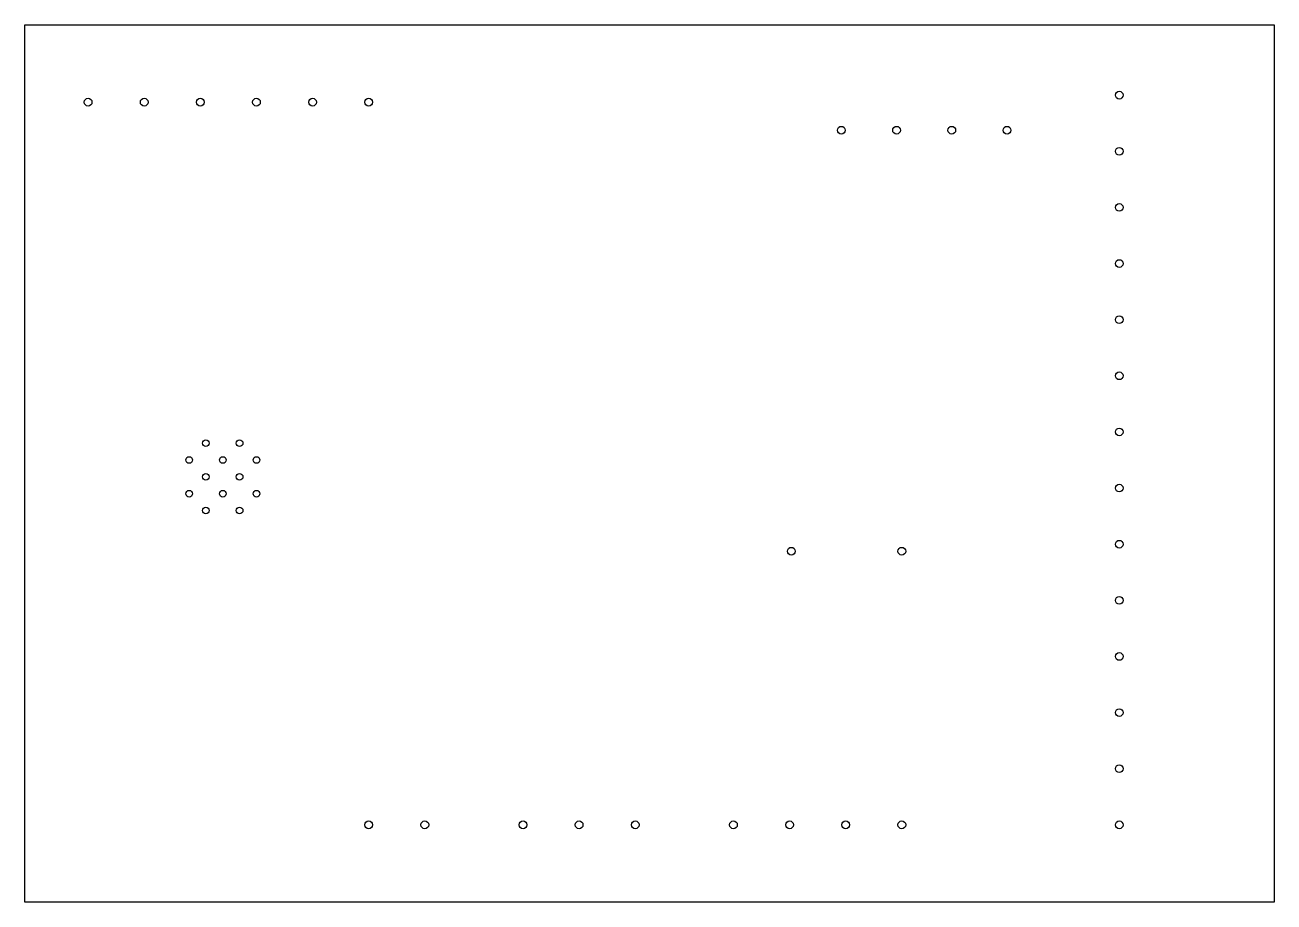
# Model space of a CAD drawing. Extents: x 151.8 to 208.3, y -78.7 to -39.1.
import ezdxf

# ---------------------------------------------------------------- set-up
doc = ezdxf.new("R2010")
doc.units = 0
doc.layers.add('BLACK', color=7, linetype='CONTINUOUS')

msp = doc.modelspace()

# ---------------------------------------------------------------- linework, layer by layer
at = {"layer": 'BLACK', "linetype": 'CONTINUOUS'}
for p, q in [((151.765, -39.0525), (208.3, -39.0525)), ((151.765, -78.74), (151.765, -39.0525)), ((208.3, -39.0525), (208.3, -78.74)), ((208.3, -78.74), (151.765, -78.74))]:
    msp.add_line(p, q, dxfattribs=at)
at = {"layer": 'BLACK'}
for centre, radius in [((154.6225, -42.545), 0.175), ((157.1625, -42.545), 0.175), ((159.7025, -42.545), 0.175), ((162.2425, -42.545), 0.175), ((164.7825, -42.545), 0.175), ((167.3225, -42.545), 0.175), ((201.295, -42.2275), 0.175), ((188.715, -43.815), 0.175), ((191.215, -43.815), 0.175), ((193.715, -43.815), 0.175), ((196.215, -43.815), 0.175), ((201.295, -44.7675), 0.175), ((201.295, -47.3075), 0.175), ((201.295, -49.8475), 0.175), ((201.295, -52.3875), 0.175), ((201.295, -54.9275), 0.175), ((201.295, -57.4675), 0.175), ((159.955, -57.975), 0.15), ((161.48, -57.975), 0.15), ((159.1925, -58.7375), 0.15), ((160.7175, -58.7375), 0.15), ((162.2425, -58.7375), 0.15), ((159.955, -59.5), 0.15), ((161.48, -59.5), 0.15), ((201.295001, -60.008277), 0.175), ((159.1925, -60.2625), 0.15), ((160.7175, -60.2625), 0.15), ((162.2425, -60.2625), 0.15), ((159.955, -61.025), 0.15), ((161.48, -61.025), 0.15), ((186.4525, -62.865), 0.175), ((191.4525, -62.865), 0.175), ((201.295001, -62.548277), 0.175), ((201.295001, -65.088277), 0.175), ((201.295001, -67.628277), 0.175), ((201.295001, -70.168277), 0.175), ((201.295001, -72.708277), 0.175), ((167.3225, -75.2475), 0.175), ((169.8625, -75.2475), 0.175), ((174.3075, -75.2475), 0.175), ((176.8475, -75.2475), 0.175), ((179.3875, -75.2475), 0.175), ((183.8325, -75.2475), 0.175), ((186.3725, -75.2475), 0.175), ((188.9125, -75.2475), 0.175), ((191.4525, -75.2475), 0.175), ((201.295001, -75.248277), 0.175)]:
    msp.add_circle(centre, radius, dxfattribs=at)

doc.saveas('drawing.dxf')
